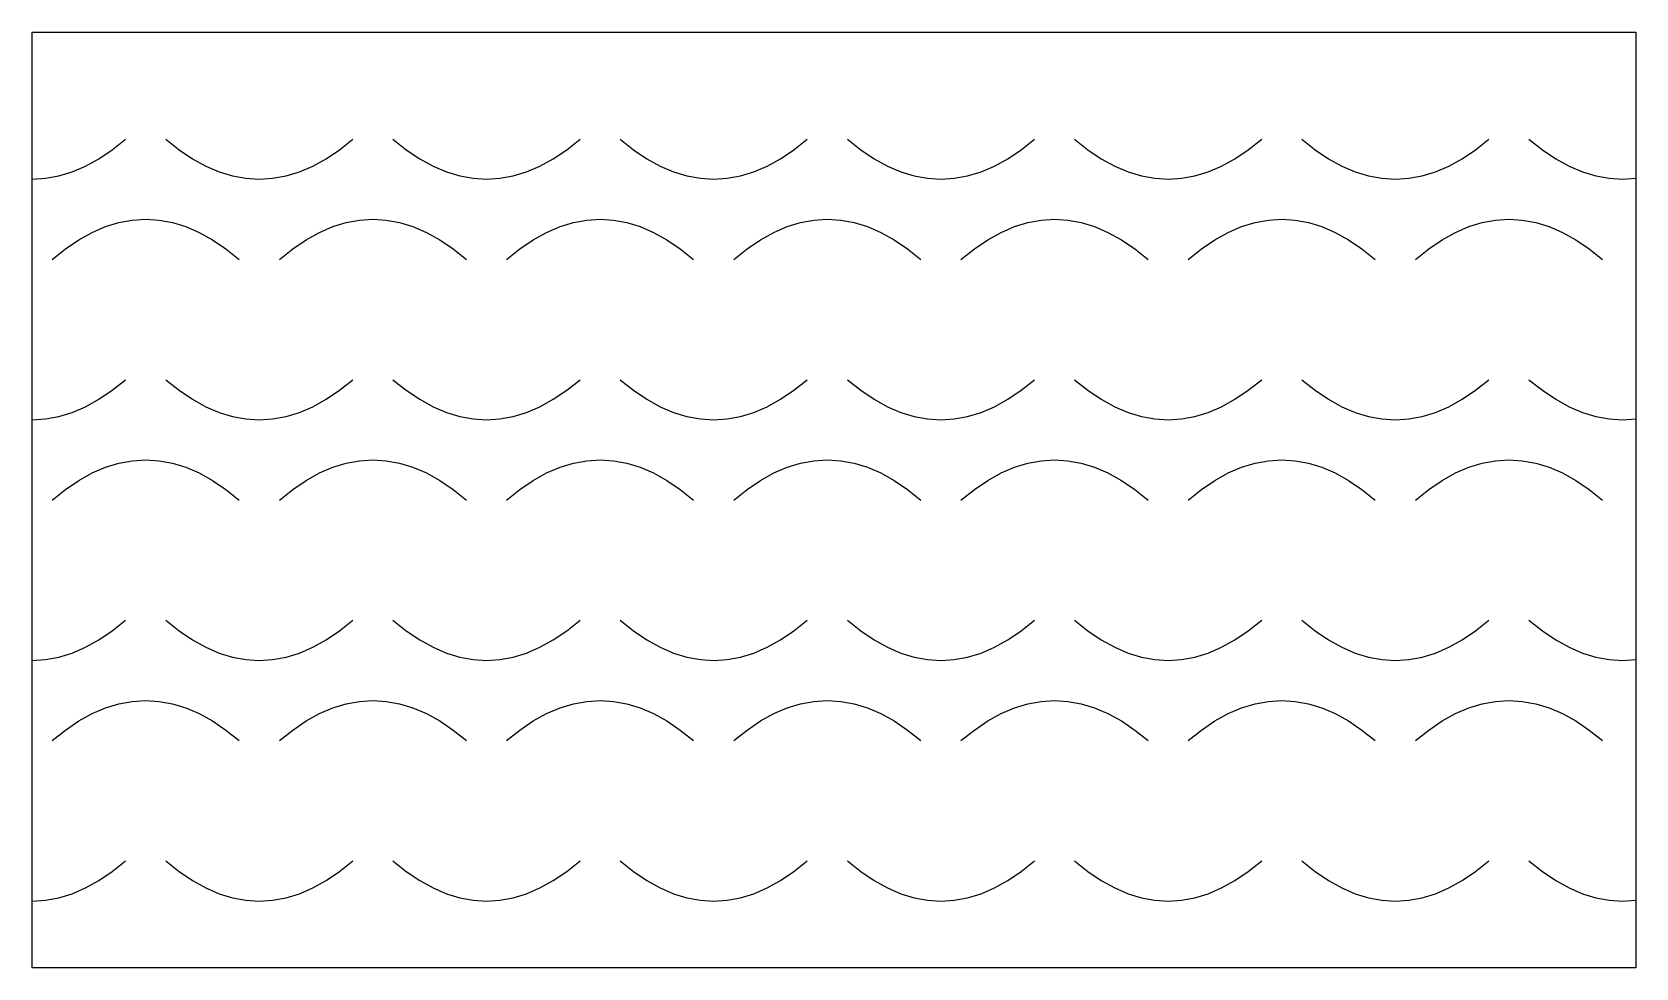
# Model space of a CAD drawing. Header units: millimetres. Extents: x 0 to 120, y 0 to 70.
import ezdxf

# ---------------------------------------------------------------- set-up
doc = ezdxf.new("R2010")
doc.units = ezdxf.units.MM
doc.layers.add('CUT', color=1, linetype='CONTINUOUS')

msp = doc.modelspace()

# ---------------------------------------------------------------- linework, layer by layer
at = {"layer": 'CUT'}
for points in [[(0, 70), (120, 70), (120, 0), (0, 0), (0, 70)], [(0, 59), (0, 59), (1, 59.0612), (2, 59.2449), (3, 59.551), (4, 59.9796), (5, 60.5306), (6, 61.2041), (7, 62)], [(10, 62), (11, 61.2041), (12, 60.5306), (13, 59.9796), (14, 59.551), (15, 59.2449), (16, 59.0612), (17, 59), (18, 59.0612), (19, 59.2449), (20, 59.551), (21, 59.9796), (22, 60.5306), (23, 61.2041), (24, 62)], [(27, 62), (28, 61.2041), (29, 60.5306), (30, 59.9796), (31, 59.551), (32, 59.2449), (33, 59.0612), (34, 59), (35, 59.0612), (36, 59.2449), (37, 59.551), (38, 59.9796), (39, 60.5306), (40, 61.2041), (41, 62)], [(44, 62), (45, 61.2041), (46, 60.5306), (47, 59.9796), (48, 59.551), (49, 59.2449), (50, 59.0612), (51, 59), (52, 59.0612), (53, 59.2449), (54, 59.551), (55, 59.9796), (56, 60.5306), (57, 61.2041), (58, 62)], [(61, 62), (62, 61.2041), (63, 60.5306), (64, 59.9796), (65, 59.551), (66, 59.2449), (67, 59.0612), (68, 59), (69, 59.0612), (70, 59.2449), (71, 59.551), (72, 59.9796), (73, 60.5306), (74, 61.2041), (75, 62)], [(78, 62), (79, 61.2041), (80, 60.5306), (81, 59.9796), (82, 59.551), (83, 59.2449), (84, 59.0612), (85, 59), (86, 59.0612), (87, 59.2449), (88, 59.551), (89, 59.9796), (90, 60.5306), (91, 61.2041), (92, 62)], [(95, 62), (96, 61.2041), (97, 60.5306), (98, 59.9796), (99, 59.551), (100, 59.2449), (101, 59.0612), (102, 59), (103, 59.0612), (104, 59.2449), (105, 59.551), (106, 59.9796), (107, 60.5306), (108, 61.2041), (109, 62)], [(112, 62), (113, 61.2041), (114, 60.5306), (115, 59.9796), (116, 59.551), (117, 59.2449), (118, 59.0612), (119, 59), (120, 59.0612), (120, 59.0612)], [(1.5, 53), (2.5, 53.7959), (3.5, 54.4694), (4.5, 55.0204), (5.5, 55.449), (6.5, 55.7551), (7.5, 55.9388), (8.5, 56), (9.5, 55.9388), (10.5, 55.7551), (11.5, 55.449), (12.5, 55.0204), (13.5, 54.4694), (14.5, 53.7959), (15.5, 53)], [(18.5, 53), (19.5, 53.7959), (20.5, 54.4694), (21.5, 55.0204), (22.5, 55.449), (23.5, 55.7551), (24.5, 55.9388), (25.5, 56), (26.5, 55.9388), (27.5, 55.7551), (28.5, 55.449), (29.5, 55.0204), (30.5, 54.4694), (31.5, 53.7959), (32.5, 53)], [(35.5, 53), (36.5, 53.7959), (37.5, 54.4694), (38.5, 55.0204), (39.5, 55.449), (40.5, 55.7551), (41.5, 55.9388), (42.5, 56), (43.5, 55.9388), (44.5, 55.7551), (45.5, 55.449), (46.5, 55.0204), (47.5, 54.4694), (48.5, 53.7959), (49.5, 53)], [(52.5, 53), (53.5, 53.7959), (54.5, 54.4694), (55.5, 55.0204), (56.5, 55.449), (57.5, 55.7551), (58.5, 55.9388), (59.5, 56), (60.5, 55.9388), (61.5, 55.7551), (62.5, 55.449), (63.5, 55.0204), (64.5, 54.4694), (65.5, 53.7959), (66.5, 53)], [(69.5, 53), (70.5, 53.7959), (71.5, 54.4694), (72.5, 55.0204), (73.5, 55.449), (74.5, 55.7551), (75.5, 55.9388), (76.5, 56), (77.5, 55.9388), (78.5, 55.7551), (79.5, 55.449), (80.5, 55.0204), (81.5, 54.4694), (82.5, 53.7959), (83.5, 53)], [(86.5, 53), (87.5, 53.7959), (88.5, 54.4694), (89.5, 55.0204), (90.5, 55.449), (91.5, 55.7551), (92.5, 55.9388), (93.5, 56), (94.5, 55.9388), (95.5, 55.7551), (96.5, 55.449), (97.5, 55.0204), (98.5, 54.4694), (99.5, 53.7959), (100.5, 53)], [(103.5, 53), (104.5, 53.7959), (105.5, 54.4694), (106.5, 55.0204), (107.5, 55.449), (108.5, 55.7551), (109.5, 55.9388), (110.5, 56), (111.5, 55.9388), (112.5, 55.7551), (113.5, 55.449), (114.5, 55.0204), (115.5, 54.4694), (116.5, 53.7959), (117.5, 53)], [(0, 41), (0, 41), (1, 41.0612), (2, 41.2449), (3, 41.551), (4, 41.9796), (5, 42.5306), (6, 43.2041), (7, 44)], [(10, 44), (11, 43.2041), (12, 42.5306), (13, 41.9796), (14, 41.551), (15, 41.2449), (16, 41.0612), (17, 41), (18, 41.0612), (19, 41.2449), (20, 41.551), (21, 41.9796), (22, 42.5306), (23, 43.2041), (24, 44)], [(27, 44), (28, 43.2041), (29, 42.5306), (30, 41.9796), (31, 41.551), (32, 41.2449), (33, 41.0612), (34, 41), (35, 41.0612), (36, 41.2449), (37, 41.551), (38, 41.9796), (39, 42.5306), (40, 43.2041), (41, 44)], [(44, 44), (45, 43.2041), (46, 42.5306), (47, 41.9796), (48, 41.551), (49, 41.2449), (50, 41.0612), (51, 41), (52, 41.0612), (53, 41.2449), (54, 41.551), (55, 41.9796), (56, 42.5306), (57, 43.2041), (58, 44)], [(61, 44), (62, 43.2041), (63, 42.5306), (64, 41.9796), (65, 41.551), (66, 41.2449), (67, 41.0612), (68, 41), (69, 41.0612), (70, 41.2449), (71, 41.551), (72, 41.9796), (73, 42.5306), (74, 43.2041), (75, 44)], [(78, 44), (79, 43.2041), (80, 42.5306), (81, 41.9796), (82, 41.551), (83, 41.2449), (84, 41.0612), (85, 41), (86, 41.0612), (87, 41.2449), (88, 41.551), (89, 41.9796), (90, 42.5306), (91, 43.2041), (92, 44)], [(95, 44), (96, 43.2041), (97, 42.5306), (98, 41.9796), (99, 41.551), (100, 41.2449), (101, 41.0612), (102, 41), (103, 41.0612), (104, 41.2449), (105, 41.551), (106, 41.9796), (107, 42.5306), (108, 43.2041), (109, 44)], [(112, 44), (113, 43.2041), (114, 42.5306), (115, 41.9796), (116, 41.551), (117, 41.2449), (118, 41.0612), (119, 41), (120, 41.0612), (120, 41.0612)], [(1.5, 35), (2.5, 35.7959), (3.5, 36.4694), (4.5, 37.0204), (5.5, 37.449), (6.5, 37.7551), (7.5, 37.9388), (8.5, 38), (9.5, 37.9388), (10.5, 37.7551), (11.5, 37.449), (12.5, 37.0204), (13.5, 36.4694), (14.5, 35.7959), (15.5, 35)], [(18.5, 35), (19.5, 35.7959), (20.5, 36.4694), (21.5, 37.0204), (22.5, 37.449), (23.5, 37.7551), (24.5, 37.9388), (25.5, 38), (26.5, 37.9388), (27.5, 37.7551), (28.5, 37.449), (29.5, 37.0204), (30.5, 36.4694), (31.5, 35.7959), (32.5, 35)], [(35.5, 35), (36.5, 35.7959), (37.5, 36.4694), (38.5, 37.0204), (39.5, 37.449), (40.5, 37.7551), (41.5, 37.9388), (42.5, 38), (43.5, 37.9388), (44.5, 37.7551), (45.5, 37.449), (46.5, 37.0204), (47.5, 36.4694), (48.5, 35.7959), (49.5, 35)], [(52.5, 35), (53.5, 35.7959), (54.5, 36.4694), (55.5, 37.0204), (56.5, 37.449), (57.5, 37.7551), (58.5, 37.9388), (59.5, 38), (60.5, 37.9388), (61.5, 37.7551), (62.5, 37.449), (63.5, 37.0204), (64.5, 36.4694), (65.5, 35.7959), (66.5, 35)], [(69.5, 35), (70.5, 35.7959), (71.5, 36.4694), (72.5, 37.0204), (73.5, 37.449), (74.5, 37.7551), (75.5, 37.9388), (76.5, 38), (77.5, 37.9388), (78.5, 37.7551), (79.5, 37.449), (80.5, 37.0204), (81.5, 36.4694), (82.5, 35.7959), (83.5, 35)], [(86.5, 35), (87.5, 35.7959), (88.5, 36.4694), (89.5, 37.0204), (90.5, 37.449), (91.5, 37.7551), (92.5, 37.9388), (93.5, 38), (94.5, 37.9388), (95.5, 37.7551), (96.5, 37.449), (97.5, 37.0204), (98.5, 36.4694), (99.5, 35.7959), (100.5, 35)], [(103.5, 35), (104.5, 35.7959), (105.5, 36.4694), (106.5, 37.0204), (107.5, 37.449), (108.5, 37.7551), (109.5, 37.9388), (110.5, 38), (111.5, 37.9388), (112.5, 37.7551), (113.5, 37.449), (114.5, 37.0204), (115.5, 36.4694), (116.5, 35.7959), (117.5, 35)], [(0, 23), (0, 23), (1, 23.0612), (2, 23.2449), (3, 23.551), (4, 23.9796), (5, 24.5306), (6, 25.2041), (7, 26)], [(10, 26), (11, 25.2041), (12, 24.5306), (13, 23.9796), (14, 23.551), (15, 23.2449), (16, 23.0612), (17, 23), (18, 23.0612), (19, 23.2449), (20, 23.551), (21, 23.9796), (22, 24.5306), (23, 25.2041), (24, 26)], [(27, 26), (28, 25.2041), (29, 24.5306), (30, 23.9796), (31, 23.551), (32, 23.2449), (33, 23.0612), (34, 23), (35, 23.0612), (36, 23.2449), (37, 23.551), (38, 23.9796), (39, 24.5306), (40, 25.2041), (41, 26)], [(44, 26), (45, 25.2041), (46, 24.5306), (47, 23.9796), (48, 23.551), (49, 23.2449), (50, 23.0612), (51, 23), (52, 23.0612), (53, 23.2449), (54, 23.551), (55, 23.9796), (56, 24.5306), (57, 25.2041), (58, 26)], [(61, 26), (62, 25.2041), (63, 24.5306), (64, 23.9796), (65, 23.551), (66, 23.2449), (67, 23.0612), (68, 23), (69, 23.0612), (70, 23.2449), (71, 23.551), (72, 23.9796), (73, 24.5306), (74, 25.2041), (75, 26)], [(78, 26), (79, 25.2041), (80, 24.5306), (81, 23.9796), (82, 23.551), (83, 23.2449), (84, 23.0612), (85, 23), (86, 23.0612), (87, 23.2449), (88, 23.551), (89, 23.9796), (90, 24.5306), (91, 25.2041), (92, 26)], [(95, 26), (96, 25.2041), (97, 24.5306), (98, 23.9796), (99, 23.551), (100, 23.2449), (101, 23.0612), (102, 23), (103, 23.0612), (104, 23.2449), (105, 23.551), (106, 23.9796), (107, 24.5306), (108, 25.2041), (109, 26)], [(112, 26), (113, 25.2041), (114, 24.5306), (115, 23.9796), (116, 23.551), (117, 23.2449), (118, 23.0612), (119, 23), (120, 23.0612), (120, 23.0612)], [(1.5, 17), (2.5, 17.7959), (3.5, 18.4694), (4.5, 19.0204), (5.5, 19.449), (6.5, 19.7551), (7.5, 19.9388), (8.5, 20), (9.5, 19.9388), (10.5, 19.7551), (11.5, 19.449), (12.5, 19.0204), (13.5, 18.4694), (14.5, 17.7959), (15.5, 17)], [(18.5, 17), (19.5, 17.7959), (20.5, 18.4694), (21.5, 19.0204), (22.5, 19.449), (23.5, 19.7551), (24.5, 19.9388), (25.5, 20), (26.5, 19.9388), (27.5, 19.7551), (28.5, 19.449), (29.5, 19.0204), (30.5, 18.4694), (31.5, 17.7959), (32.5, 17)], [(35.5, 17), (36.5, 17.7959), (37.5, 18.4694), (38.5, 19.0204), (39.5, 19.449), (40.5, 19.7551), (41.5, 19.9388), (42.5, 20), (43.5, 19.9388), (44.5, 19.7551), (45.5, 19.449), (46.5, 19.0204), (47.5, 18.4694), (48.5, 17.7959), (49.5, 17)], [(52.5, 17), (53.5, 17.7959), (54.5, 18.4694), (55.5, 19.0204), (56.5, 19.449), (57.5, 19.7551), (58.5, 19.9388), (59.5, 20), (60.5, 19.9388), (61.5, 19.7551), (62.5, 19.449), (63.5, 19.0204), (64.5, 18.4694), (65.5, 17.7959), (66.5, 17)], [(69.5, 17), (70.5, 17.7959), (71.5, 18.4694), (72.5, 19.0204), (73.5, 19.449), (74.5, 19.7551), (75.5, 19.9388), (76.5, 20), (77.5, 19.9388), (78.5, 19.7551), (79.5, 19.449), (80.5, 19.0204), (81.5, 18.4694), (82.5, 17.7959), (83.5, 17)], [(86.5, 17), (87.5, 17.7959), (88.5, 18.4694), (89.5, 19.0204), (90.5, 19.449), (91.5, 19.7551), (92.5, 19.9388), (93.5, 20), (94.5, 19.9388), (95.5, 19.7551), (96.5, 19.449), (97.5, 19.0204), (98.5, 18.4694), (99.5, 17.7959), (100.5, 17)], [(103.5, 17), (104.5, 17.7959), (105.5, 18.4694), (106.5, 19.0204), (107.5, 19.449), (108.5, 19.7551), (109.5, 19.9388), (110.5, 20), (111.5, 19.9388), (112.5, 19.7551), (113.5, 19.449), (114.5, 19.0204), (115.5, 18.4694), (116.5, 17.7959), (117.5, 17)], [(0, 5), (0, 5), (1, 5.0612), (2, 5.2449), (3, 5.551), (4, 5.9796), (5, 6.5306), (6, 7.2041), (7, 8)], [(10, 8), (11, 7.2041), (12, 6.5306), (13, 5.9796), (14, 5.551), (15, 5.2449), (16, 5.0612), (17, 5), (18, 5.0612), (19, 5.2449), (20, 5.551), (21, 5.9796), (22, 6.5306), (23, 7.2041), (24, 8)], [(27, 8), (28, 7.2041), (29, 6.5306), (30, 5.9796), (31, 5.551), (32, 5.2449), (33, 5.0612), (34, 5), (35, 5.0612), (36, 5.2449), (37, 5.551), (38, 5.9796), (39, 6.5306), (40, 7.2041), (41, 8)], [(44, 8), (45, 7.2041), (46, 6.5306), (47, 5.9796), (48, 5.551), (49, 5.2449), (50, 5.0612), (51, 5), (52, 5.0612), (53, 5.2449), (54, 5.551), (55, 5.9796), (56, 6.5306), (57, 7.2041), (58, 8)], [(61, 8), (62, 7.2041), (63, 6.5306), (64, 5.9796), (65, 5.551), (66, 5.2449), (67, 5.0612), (68, 5), (69, 5.0612), (70, 5.2449), (71, 5.551), (72, 5.9796), (73, 6.5306), (74, 7.2041), (75, 8)], [(78, 8), (79, 7.2041), (80, 6.5306), (81, 5.9796), (82, 5.551), (83, 5.2449), (84, 5.0612), (85, 5), (86, 5.0612), (87, 5.2449), (88, 5.551), (89, 5.9796), (90, 6.5306), (91, 7.2041), (92, 8)], [(95, 8), (96, 7.2041), (97, 6.5306), (98, 5.9796), (99, 5.551), (100, 5.2449), (101, 5.0612), (102, 5), (103, 5.0612), (104, 5.2449), (105, 5.551), (106, 5.9796), (107, 6.5306), (108, 7.2041), (109, 8)], [(112, 8), (113, 7.2041), (114, 6.5306), (115, 5.9796), (116, 5.551), (117, 5.2449), (118, 5.0612), (119, 5), (120, 5.0612), (120, 5.0612)]]:
    msp.add_lwpolyline(points, dxfattribs=at)

doc.saveas('drawing.dxf')
